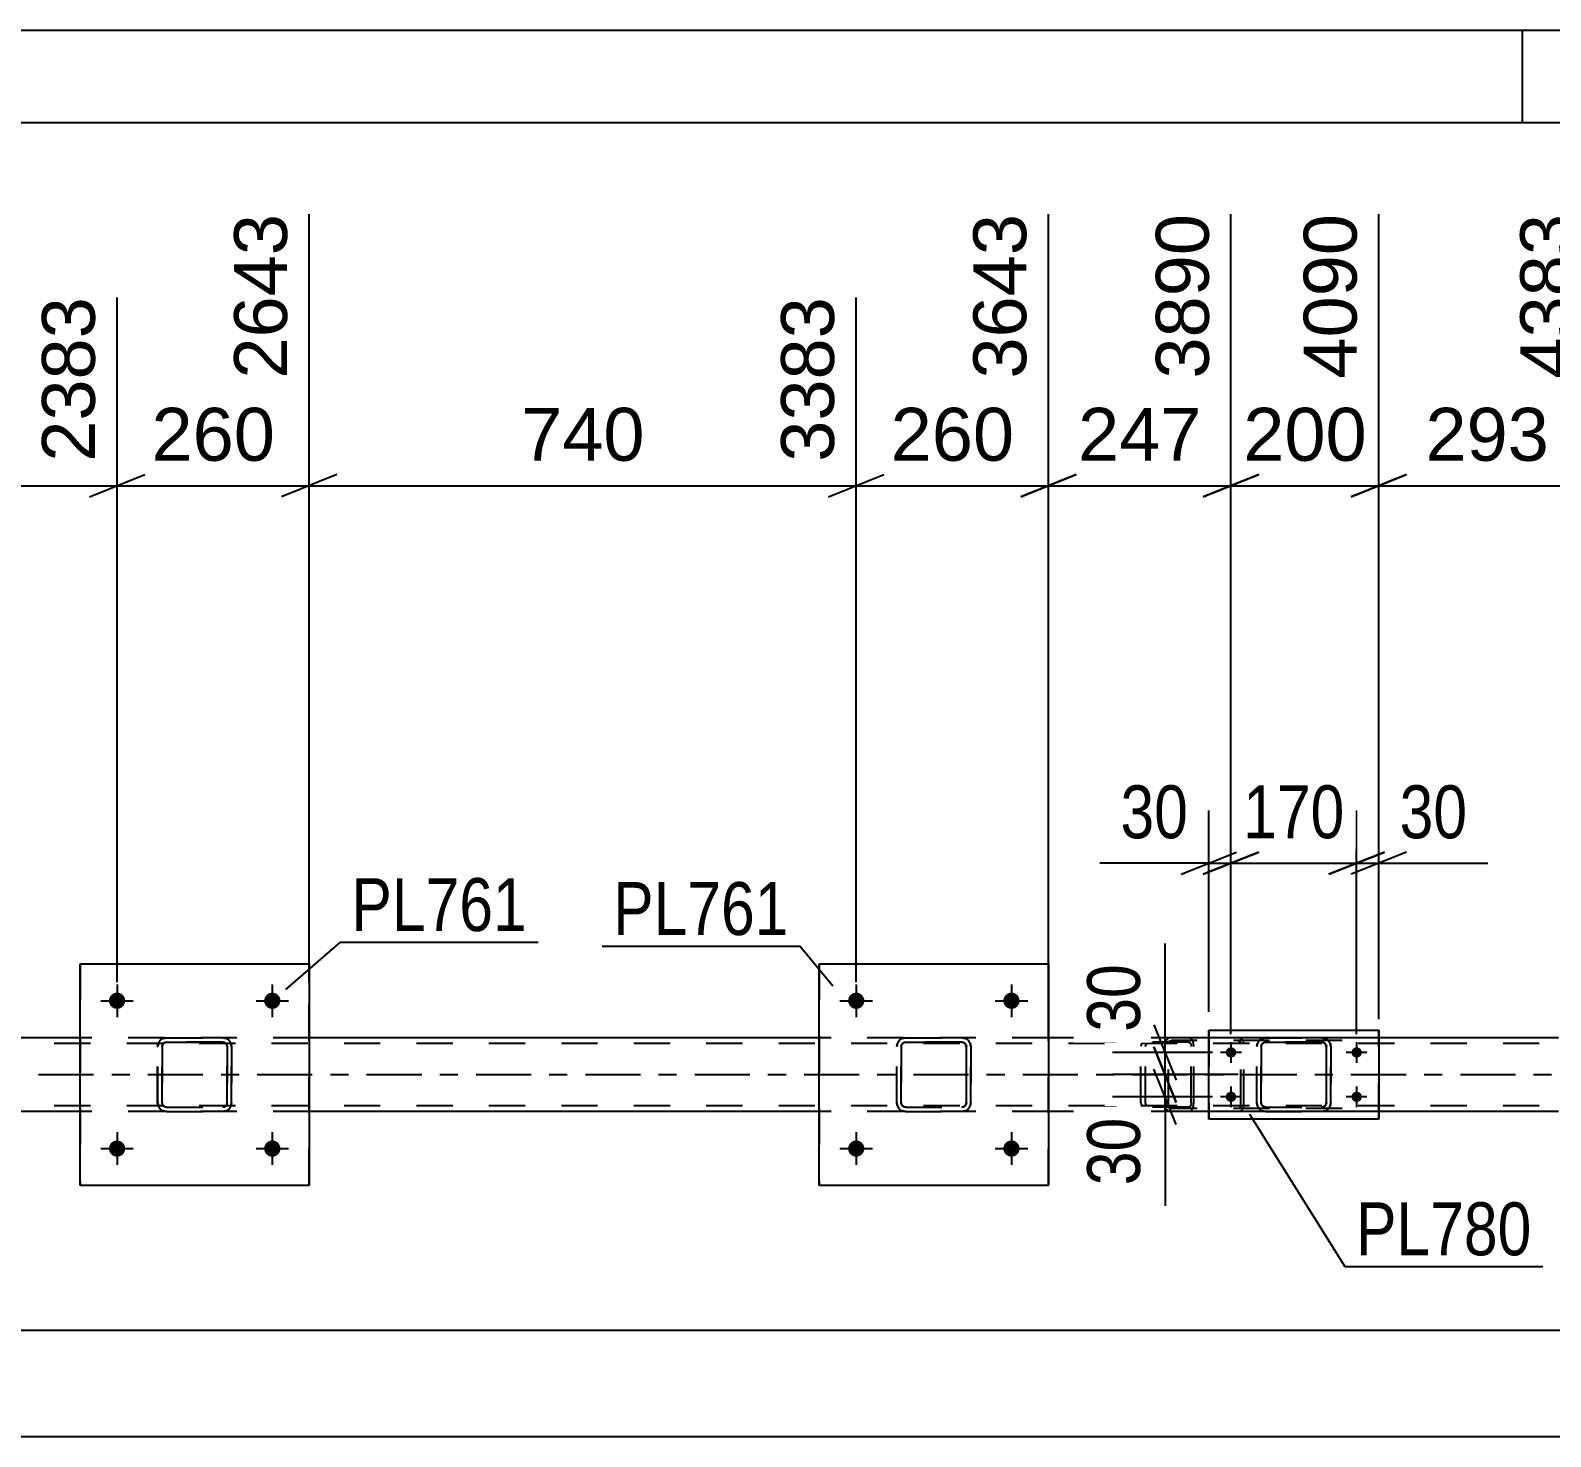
# Model space of a CAD drawing. Header units: millimetres. Extents: x 0 to 841, y 0 to 594.
# Drawn here: x 130.3 to 212.5, y 517.9 to 594 of the extents above; entities that cross this region are included whole.
import ezdxf

# ---------------------------------------------------------------- set-up
doc = ezdxf.new("R2010")
doc.units = ezdxf.units.MM
doc.linetypes.add('DXK_LINE_DOT2', pattern=[3.9198, 1.9599, -1.9599])
doc.linetypes.add('DXK_LINE_DOT3', pattern=[5.9187, 2.979, -0.9799, 0.9799, -0.9799])
doc.styles.add('Arial', font='ARIAL.TTF', dxfattribs={"height": 0.2})
doc.styles.add('Arial Narrow', font='ARIALN.TTF', dxfattribs={"height": 0.2})

# ---------------------------------------------------------------- blocks, each defined once
blk = doc.blocks.new('Unknown-814761036-1137')
at = {"color": 5, "linetype": 'Continuous'}
for p, q in [((841, 594), (0, 594)), ((211, 589), (211, 594)), ((836, 589), (5, 589))]:
    blk.add_line(p, q, dxfattribs=at)
blk = doc.blocks.new('Part-814761036-1430 - 1274')
at = {"color": 7, "linetype": 'DXK_LINE_DOT2'}
for p, q in [((137.144, 539.009), (137.18, 539.192)), ((137.144, 539.009), (137.148, 539.008)), ((137.144, 535.969), (137.144, 539.009)), ((137.185, 539.191), (137.148, 539.008)), ((137.148, 535.968), (137.148, 539.008)), ((137.402, 539.1), (137.384, 539.009)), ((137.388, 539.008), (137.384, 539.009)), ((137.384, 539.009), (137.384, 535.969)), ((137.388, 539.008), (137.406, 539.099)), ((137.388, 535.968), (137.388, 539.008)), ((137.454, 539.178), (137.402, 539.1)), ((137.406, 539.099), (137.458, 539.177)), ((137.44, 539.452), (137.624, 539.489)), ((137.628, 539.488), (137.445, 539.451)), ((137.532, 539.23), (137.454, 539.178)), ((137.458, 539.177), (137.536, 539.229)), ((137.624, 539.249), (137.532, 539.23)), ((137.536, 539.229), (137.628, 539.248)), ((137.628, 539.488), (137.624, 539.489)), ((137.624, 539.489), (140.664, 539.489)), ((137.624, 539.249), (137.628, 539.248)), ((140.664, 539.249), (137.624, 539.249)), ((137.628, 539.488), (140.668, 539.488)), ((137.628, 539.248), (140.668, 539.248)), ((140.664, 539.489), (140.668, 539.488)), ((140.664, 539.489), (140.847, 539.452)), ((140.668, 539.248), (140.664, 539.249)), ((140.755, 539.23), (140.664, 539.249)), ((140.852, 539.451), (140.668, 539.488)), ((140.668, 539.248), (140.76, 539.229)), ((140.755, 539.23), (140.76, 539.229)), ((140.833, 539.178), (140.755, 539.23)), ((140.76, 539.229), (140.838, 539.177)), ((140.885, 539.1), (140.833, 539.178)), ((140.838, 539.177), (140.89, 539.099)), ((140.904, 539.009), (140.885, 539.1)), ((140.89, 539.099), (140.908, 539.008)), ((140.908, 539.008), (140.904, 539.009)), ((140.904, 539.009), (140.904, 535.969)), ((140.908, 535.968), (140.908, 539.008)), ((141.107, 539.192), (141.144, 539.009)), ((141.148, 539.008), (141.112, 539.191)), ((141.148, 539.008), (141.144, 539.009)), ((141.144, 539.009), (141.144, 535.969)), ((141.148, 535.968), (141.148, 539.008)), ((137.148, 535.968), (137.144, 535.969)), ((137.18, 535.785), (137.144, 535.969)), ((137.148, 535.968), (137.185, 535.784)), ((137.384, 535.969), (137.388, 535.968)), ((137.384, 535.969), (137.402, 535.877)), ((137.406, 535.876), (137.388, 535.968)), ((137.402, 535.877), (137.454, 535.799)), ((137.458, 535.798), (137.406, 535.876)), ((137.454, 535.799), (137.532, 535.747)), ((137.536, 535.746), (137.458, 535.798)), ((137.532, 535.747), (137.624, 535.729)), ((137.628, 535.728), (137.536, 535.746)), ((137.628, 535.728), (137.624, 535.729)), ((137.624, 535.729), (140.664, 535.729)), ((137.628, 535.728), (140.668, 535.728)), ((140.664, 535.729), (140.755, 535.747)), ((140.664, 535.729), (140.668, 535.728)), ((140.76, 535.746), (140.668, 535.728)), ((140.755, 535.747), (140.833, 535.799)), ((140.838, 535.798), (140.76, 535.746)), ((140.833, 535.799), (140.885, 535.877)), ((140.89, 535.876), (140.838, 535.798)), ((140.885, 535.877), (140.904, 535.969)), ((140.908, 535.968), (140.89, 535.876)), ((140.904, 535.969), (140.908, 535.968)), ((141.144, 535.969), (141.107, 535.785)), ((141.112, 535.784), (141.148, 535.968)), ((141.144, 535.969), (141.148, 535.968)), ((137.44, 535.525), (137.445, 535.524)), ((137.624, 535.489), (137.44, 535.525)), ((137.445, 535.524), (137.628, 535.488)), ((137.628, 535.488), (137.624, 535.489)), ((137.624, 535.489), (140.664, 535.489)), ((137.628, 535.488), (140.668, 535.488)), ((140.847, 535.525), (140.664, 535.489)), ((140.664, 535.489), (140.668, 535.488)), ((140.668, 535.488), (140.852, 535.524))]:
    blk.add_line(p, q, dxfattribs=at)
at = {"color": 7, "linetype": 'DXK_LINE_DOT3'}
blk.add_line((139.151, 537.487), (139.14, 537.489), dxfattribs=at)
at = {"color": 7, "linetype": 'DXK_LINE_DOT2'}
for centre, start, end in [((137.624, 539.009), 112.5, 157.5), ((137.628, 539.008), 112.5, 157.5), ((140.664, 539.009), 22.5, 67.49999), ((140.668, 539.008), 22.5, 67.49999), ((137.624, 535.969), 202.5, 247.49999), ((137.628, 535.968), 202.5, 247.49999), ((140.664, 535.969), 292.5, 337.5), ((140.668, 535.968), 292.5, 337.5)]:
    blk.add_arc(centre, 0.48, start, end, dxfattribs=at)
blk = doc.blocks.new('Part-814761036-1435 - 1274')
at = {"color": 2, "linetype": 'Continuous'}
for p, q in [((132.948, 531.488), (132.948, 543.488)), ((132.948, 543.488), (132.948, 543.488)), ((132.948, 543.488), (145.348, 543.488)), ((145.348, 543.488), (145.348, 531.488)), ((132.948, 531.488), (132.948, 531.488)), ((145.348, 531.488), (132.948, 531.488))]:
    blk.add_line(p, q, dxfattribs=at)
at = {"color": 7, "linetype": 'DXK_LINE_DOT2'}
for p, q in [((132.948, 543.488), (132.948, 531.488)), ((132.948, 543.488), (132.948, 543.488)), ((145.348, 531.488), (145.348, 543.488)), ((132.948, 531.488), (132.948, 531.488))]:
    blk.add_line(p, q, dxfattribs=at)
blk = doc.blocks.new('Part-814761036-1306 - 1274')
at = {"color": 7, "linetype": 'DXK_LINE_DOT2'}
for p, q in [((760.681, 539.169), (83.349, 539.169)), ((145.348, 539.489), (132.948, 539.489)), ((185.348, 539.489), (172.948, 539.489)), ((203.229, 539.489), (194.029, 539.489)), ((760.681, 535.809), (83.349, 535.809)), ((145.348, 535.489), (132.948, 535.489)), ((185.348, 535.489), (172.948, 535.489)), ((203.229, 535.489), (194.029, 535.489))]:
    blk.add_line(p, q, dxfattribs=at)
at = {"color": 2, "linetype": 'Continuous'}
for p, q in [((132.948, 539.489), (105.349, 539.489)), ((172.948, 539.489), (145.348, 539.489)), ((194.029, 539.489), (185.348, 539.489)), ((212.948, 539.489), (203.229, 539.489)), ((132.948, 535.489), (105.349, 535.489)), ((172.948, 535.489), (145.348, 535.489)), ((194.029, 535.489), (185.348, 535.489)), ((212.948, 535.489), (203.229, 535.489))]:
    blk.add_line(p, q, dxfattribs=at)
at = {"color": 7, "linetype": 'DXK_LINE_DOT3'}
blk.add_line((83.349, 537.489), (760.681, 537.489), dxfattribs=at)
blk = doc.blocks.new('Bolt-814761036-1436 - 1274')
at = {"linetype": 'Continuous'}
for points in [[(134.508, 533.488), (134.518, 533.58), (134.546, 533.667), (134.592, 533.747), (134.654, 533.815), (134.728, 533.869), (134.812, 533.907), (134.902, 533.926), (134.994, 533.926), (135.084, 533.907), (135.168, 533.869), (135.243, 533.815), (135.304, 533.747), (135.35, 533.667), (135.379, 533.58), (135.388, 533.488), (135.379, 533.397), (135.35, 533.309), (135.304, 533.23), (135.243, 533.161), (135.168, 533.107), (135.084, 533.07), (134.994, 533.051), (134.902, 533.051), (134.812, 533.07), (134.728, 533.107), (134.654, 533.161), (134.592, 533.23), (134.546, 533.309), (134.518, 533.397)], [(142.908, 533.488), (142.918, 533.58), (142.946, 533.667), (142.992, 533.747), (143.054, 533.815), (143.128, 533.869), (143.212, 533.907), (143.302, 533.926), (143.394, 533.926), (143.484, 533.907), (143.568, 533.869), (143.643, 533.815), (143.704, 533.747), (143.75, 533.667), (143.779, 533.58), (143.788, 533.488), (143.779, 533.397), (143.75, 533.309), (143.704, 533.23), (143.643, 533.161), (143.568, 533.107), (143.484, 533.07), (143.394, 533.051), (143.302, 533.051), (143.212, 533.07), (143.128, 533.107), (143.054, 533.161), (142.992, 533.23), (142.946, 533.309), (142.918, 533.397)]]:
    blk.add_hatch(color=1, dxfattribs=at).paths.add_polyline_path(points)
at = {"color": 1, "linetype": 'Continuous'}
for p, q in [((134.948, 534.368), (134.948, 532.608)), ((143.348, 534.368), (143.348, 532.608)), ((134.068, 533.488), (135.828, 533.488)), ((142.468, 533.488), (144.228, 533.488))]:
    blk.add_line(p, q, dxfattribs=at)
blk = doc.blocks.new('Part-814761036-1308 - 1274')
at = {"color": 7, "linetype": 'DXK_LINE_DOT2'}
for p, q in [((191.697, 539.291), (191.671, 539.169)), ((191.671, 535.809), (191.671, 539.169)), ((191.841, 539.169), (191.854, 539.23)), ((191.841, 535.809), (191.841, 539.169)), ((191.854, 539.23), (191.891, 539.282)), ((192.011, 539.489), (191.881, 539.464)), ((191.891, 539.282), (191.946, 539.316)), ((191.946, 539.316), (192.011, 539.329)), ((201.241, 539.489), (192.011, 539.489)), ((201.241, 539.329), (192.011, 539.329)), ((195.717, 539.464), (195.587, 539.489)), ((195.587, 539.329), (195.652, 539.316)), ((195.652, 539.316), (195.707, 539.282)), ((195.707, 539.282), (195.744, 539.23)), ((195.744, 539.23), (195.757, 539.169)), ((195.757, 535.809), (195.757, 539.169)), ((195.928, 539.169), (195.902, 539.291)), ((195.928, 535.809), (195.928, 539.169)), ((191.671, 535.809), (191.697, 535.686)), ((191.854, 535.747), (191.841, 535.809)), ((191.891, 535.695), (191.854, 535.747)), ((191.891, 535.695), (191.922, 535.676)), ((191.922, 535.676), (191.946, 535.661)), ((191.946, 535.661), (192.011, 535.649)), ((201.241, 535.649), (192.011, 535.649)), ((195.652, 535.661), (195.587, 535.649)), ((195.707, 535.695), (195.652, 535.661)), ((195.744, 535.747), (195.707, 535.695)), ((195.757, 535.809), (195.744, 535.747)), ((195.902, 535.686), (195.928, 535.809)), ((191.881, 535.513), (192.011, 535.489)), ((201.241, 535.489), (192.011, 535.489)), ((195.587, 535.489), (195.717, 535.513))]:
    blk.add_line(p, q, dxfattribs=at)
for centre, start, end in [((191.998, 539.155), 110.75832, 155.68004), ((195.6, 539.155), 24.31996, 69.24168), ((191.998, 535.822), 204.31996, 249.24168), ((195.6, 535.822), 290.75832, 335.68004)]:
    blk.add_arc(centre, 0.331, start, end, dxfattribs=at)
blk = doc.blocks.new('Bolt-814761036-1437 - 1274')
at = {"linetype": 'Continuous'}
for points in [[(134.508, 541.488), (134.518, 541.58), (134.546, 541.667), (134.592, 541.747), (134.654, 541.815), (134.728, 541.869), (134.812, 541.907), (134.902, 541.926), (134.994, 541.926), (135.084, 541.907), (135.168, 541.869), (135.243, 541.815), (135.304, 541.747), (135.35, 541.667), (135.379, 541.58), (135.388, 541.488), (135.379, 541.397), (135.35, 541.309), (135.304, 541.23), (135.243, 541.161), (135.168, 541.107), (135.084, 541.07), (134.994, 541.051), (134.902, 541.051), (134.812, 541.07), (134.728, 541.107), (134.654, 541.161), (134.592, 541.23), (134.546, 541.309), (134.518, 541.397)], [(142.908, 541.488), (142.918, 541.58), (142.946, 541.667), (142.992, 541.747), (143.054, 541.815), (143.128, 541.869), (143.212, 541.907), (143.302, 541.926), (143.394, 541.926), (143.484, 541.907), (143.568, 541.869), (143.643, 541.815), (143.704, 541.747), (143.75, 541.667), (143.779, 541.58), (143.788, 541.488), (143.779, 541.397), (143.75, 541.309), (143.704, 541.23), (143.643, 541.161), (143.568, 541.107), (143.484, 541.07), (143.394, 541.051), (143.302, 541.051), (143.212, 541.07), (143.128, 541.107), (143.054, 541.161), (142.992, 541.23), (142.946, 541.309), (142.918, 541.397)]]:
    blk.add_hatch(color=1, dxfattribs=at).paths.add_polyline_path(points)
at = {"color": 1, "linetype": 'Continuous'}
for p, q in [((134.948, 542.368), (134.948, 540.608)), ((143.348, 542.368), (143.348, 540.608)), ((134.068, 541.488), (135.828, 541.488)), ((142.468, 541.488), (144.228, 541.488))]:
    blk.add_line(p, q, dxfattribs=at)
blk = doc.blocks.new('Bolt-814761036-1575 - 1274')
at = {"linetype": 'Continuous'}
for points in [[(194.949, 538.689), (194.955, 538.747), (194.973, 538.803), (195.003, 538.854), (195.042, 538.897), (195.089, 538.931), (195.142, 538.955), (195.2, 538.967), (195.258, 538.968), (195.316, 538.955), (195.369, 538.932), (195.416, 538.897), (195.456, 538.854), (195.485, 538.803), (195.503, 538.747), (195.509, 538.689), (195.503, 538.631), (195.485, 538.575), (195.456, 538.525), (195.416, 538.481), (195.369, 538.447), (195.316, 538.423), (195.258, 538.411), (195.2, 538.411), (195.143, 538.423), (195.089, 538.447), (195.042, 538.481), (195.003, 538.524), (194.973, 538.575), (194.955, 538.631)], [(201.749, 538.689), (201.755, 538.747), (201.773, 538.803), (201.803, 538.854), (201.842, 538.897), (201.889, 538.931), (201.942, 538.955), (202, 538.967), (202.058, 538.968), (202.116, 538.955), (202.169, 538.932), (202.216, 538.897), (202.256, 538.854), (202.285, 538.803), (202.303, 538.747), (202.309, 538.689), (202.303, 538.631), (202.285, 538.575), (202.256, 538.525), (202.216, 538.481), (202.169, 538.447), (202.116, 538.423), (202.058, 538.411), (202, 538.411), (201.943, 538.423), (201.889, 538.447), (201.842, 538.481), (201.803, 538.524), (201.773, 538.575), (201.755, 538.631)], [(194.949, 536.289), (194.955, 536.347), (194.973, 536.403), (195.003, 536.454), (195.042, 536.497), (195.089, 536.531), (195.142, 536.555), (195.2, 536.567), (195.258, 536.568), (195.316, 536.555), (195.369, 536.532), (195.416, 536.497), (195.456, 536.454), (195.485, 536.403), (195.503, 536.347), (195.509, 536.289), (195.503, 536.231), (195.485, 536.175), (195.456, 536.125), (195.416, 536.081), (195.369, 536.047), (195.316, 536.023), (195.258, 536.011), (195.2, 536.011), (195.143, 536.023), (195.089, 536.047), (195.042, 536.081), (195.003, 536.124), (194.973, 536.175), (194.955, 536.231)], [(201.749, 536.289), (201.755, 536.347), (201.773, 536.403), (201.803, 536.454), (201.842, 536.497), (201.889, 536.531), (201.942, 536.555), (202, 536.567), (202.058, 536.568), (202.116, 536.555), (202.169, 536.532), (202.216, 536.497), (202.256, 536.454), (202.285, 536.403), (202.303, 536.347), (202.309, 536.289), (202.303, 536.231), (202.285, 536.175), (202.256, 536.125), (202.216, 536.081), (202.169, 536.047), (202.116, 536.023), (202.058, 536.011), (202, 536.011), (201.943, 536.023), (201.889, 536.047), (201.842, 536.081), (201.803, 536.124), (201.773, 536.175), (201.755, 536.231)]]:
    blk.add_hatch(color=1, dxfattribs=at).paths.add_polyline_path(points)
at = {"color": 1, "linetype": 'Continuous'}
for p, q in [((195.229, 539.249), (195.229, 538.129)), ((202.029, 539.249), (202.029, 538.129)), ((195.789, 538.689), (194.669, 538.689)), ((202.589, 538.689), (201.469, 538.689)), ((195.229, 536.849), (195.229, 535.729)), ((202.029, 536.849), (202.029, 535.729)), ((195.789, 536.289), (194.669, 536.289)), ((202.589, 536.289), (201.469, 536.289))]:
    blk.add_line(p, q, dxfattribs=at)
blk = doc.blocks.new('Bolt-814761036-1467 - 1274')
at = {"linetype": 'Continuous'}
for points in [[(174.508, 533.488), (174.518, 533.58), (174.546, 533.667), (174.592, 533.747), (174.654, 533.815), (174.728, 533.869), (174.812, 533.907), (174.902, 533.926), (174.994, 533.926), (175.084, 533.907), (175.168, 533.869), (175.243, 533.815), (175.304, 533.747), (175.35, 533.667), (175.379, 533.58), (175.388, 533.488), (175.379, 533.397), (175.35, 533.309), (175.304, 533.23), (175.243, 533.161), (175.168, 533.107), (175.084, 533.07), (174.994, 533.051), (174.902, 533.051), (174.812, 533.07), (174.728, 533.107), (174.654, 533.161), (174.592, 533.23), (174.546, 533.309), (174.518, 533.397)], [(182.908, 533.488), (182.918, 533.58), (182.946, 533.667), (182.992, 533.747), (183.054, 533.815), (183.128, 533.869), (183.212, 533.907), (183.302, 533.926), (183.394, 533.926), (183.484, 533.907), (183.568, 533.869), (183.643, 533.815), (183.704, 533.747), (183.75, 533.667), (183.779, 533.58), (183.788, 533.488), (183.779, 533.397), (183.75, 533.309), (183.704, 533.23), (183.643, 533.161), (183.568, 533.107), (183.484, 533.07), (183.394, 533.051), (183.302, 533.051), (183.212, 533.07), (183.128, 533.107), (183.054, 533.161), (182.992, 533.23), (182.946, 533.309), (182.918, 533.397)]]:
    blk.add_hatch(color=1, dxfattribs=at).paths.add_polyline_path(points)
at = {"color": 1, "linetype": 'Continuous'}
for p, q in [((174.948, 534.368), (174.948, 532.608)), ((183.348, 534.368), (183.348, 532.608)), ((174.068, 533.488), (175.828, 533.488)), ((182.468, 533.488), (184.228, 533.488))]:
    blk.add_line(p, q, dxfattribs=at)
blk = doc.blocks.new('Bolt-814761036-1468 - 1274')
at = {"linetype": 'Continuous'}
for points in [[(174.508, 541.488), (174.518, 541.58), (174.546, 541.667), (174.592, 541.747), (174.654, 541.815), (174.728, 541.869), (174.812, 541.907), (174.902, 541.926), (174.994, 541.926), (175.084, 541.907), (175.168, 541.869), (175.243, 541.815), (175.304, 541.747), (175.35, 541.667), (175.379, 541.58), (175.388, 541.488), (175.379, 541.397), (175.35, 541.309), (175.304, 541.23), (175.243, 541.161), (175.168, 541.107), (175.084, 541.07), (174.994, 541.051), (174.902, 541.051), (174.812, 541.07), (174.728, 541.107), (174.654, 541.161), (174.592, 541.23), (174.546, 541.309), (174.518, 541.397)], [(182.908, 541.488), (182.918, 541.58), (182.946, 541.667), (182.992, 541.747), (183.054, 541.815), (183.128, 541.869), (183.212, 541.907), (183.302, 541.926), (183.394, 541.926), (183.484, 541.907), (183.568, 541.869), (183.643, 541.815), (183.704, 541.747), (183.75, 541.667), (183.779, 541.58), (183.788, 541.488), (183.779, 541.397), (183.75, 541.309), (183.704, 541.23), (183.643, 541.161), (183.568, 541.107), (183.484, 541.07), (183.394, 541.051), (183.302, 541.051), (183.212, 541.07), (183.128, 541.107), (183.054, 541.161), (182.992, 541.23), (182.946, 541.309), (182.918, 541.397)]]:
    blk.add_hatch(color=1, dxfattribs=at).paths.add_polyline_path(points)
at = {"color": 1, "linetype": 'Continuous'}
for p, q in [((174.948, 542.368), (174.948, 540.608)), ((183.348, 542.368), (183.348, 540.608)), ((174.068, 541.488), (175.828, 541.488)), ((182.468, 541.488), (184.228, 541.488))]:
    blk.add_line(p, q, dxfattribs=at)
blk = doc.blocks.new('Part-814761036-1477 - 1274')
at = {"color": 7, "linetype": 'DXK_LINE_DOT2'}
for p, q in [((192.947, 539.489), (186.014, 539.489)), ((192.947, 539.249), (186.014, 539.249)), ((190.371, 539.094), (190.353, 539.009)), ((190.353, 535.969), (190.353, 539.009)), ((190.391, 539.192), (190.371, 539.094)), ((190.604, 539.009), (190.623, 539.1)), ((190.604, 535.969), (190.604, 539.009)), ((190.623, 539.1), (190.678, 539.178)), ((190.856, 539.489), (190.663, 539.452)), ((190.678, 539.178), (190.76, 539.23)), ((190.76, 539.23), (190.856, 539.249)), ((191.671, 539.249), (191.671, 539.489)), ((193.051, 539.452), (192.947, 539.489)), ((192.947, 539.249), (192.999, 539.23)), ((192.999, 539.23), (193.043, 539.178)), ((193.043, 539.178), (193.072, 539.1)), ((193.139, 539.348), (193.051, 539.452)), ((193.072, 539.1), (193.082, 539.009)), ((193.082, 535.969), (193.082, 539.009)), ((193.197, 539.192), (193.139, 539.348)), ((193.218, 539.009), (193.197, 539.192)), ((193.218, 535.969), (193.218, 539.009)), ((192.947, 535.729), (186.014, 535.729)), ((190.353, 535.969), (190.371, 535.884)), ((190.371, 535.884), (190.391, 535.785)), ((190.623, 535.877), (190.604, 535.969)), ((190.678, 535.799), (190.623, 535.877)), ((190.76, 535.747), (190.678, 535.799)), ((190.856, 535.729), (190.76, 535.747)), ((191.671, 535.489), (191.671, 535.729)), ((192.999, 535.747), (192.947, 535.729)), ((193.043, 535.799), (192.999, 535.747)), ((193.072, 535.877), (193.043, 535.799)), ((193.051, 535.525), (193.139, 535.629)), ((193.082, 535.969), (193.072, 535.877)), ((193.139, 535.629), (193.151, 535.661)), ((193.151, 535.661), (193.197, 535.785)), ((193.197, 535.785), (193.218, 535.969)), ((192.947, 535.489), (186.014, 535.489)), ((190.663, 535.525), (190.856, 535.489)), ((192.947, 535.489), (193.051, 535.525))]:
    blk.add_line(p, q, dxfattribs=at)
for centre, start, end in [((190.841, 538.993), 111.1941, 156.15059), ((190.841, 535.984), 203.84941, 248.8059)]:
    blk.add_arc(centre, 0.492, start, end, dxfattribs=at)
blk = doc.blocks.new('Part-814761036-1563 - 1274')
at = {"color": 7, "linetype": 'DXK_LINE_DOT2'}
for p, q in [((196.626, 539.009), (196.663, 539.193)), ((196.626, 539.009), (196.629, 539.009)), ((196.626, 535.969), (196.626, 539.009)), ((196.665, 539.193), (196.629, 539.009)), ((196.629, 535.969), (196.629, 539.009)), ((196.767, 539.348), (196.77, 539.348)), ((196.885, 539.101), (196.866, 539.009)), ((196.869, 539.009), (196.866, 539.009)), ((196.866, 539.009), (196.866, 535.969)), ((196.869, 539.009), (196.887, 539.101)), ((196.869, 535.969), (196.869, 539.009)), ((196.937, 539.179), (196.885, 539.101)), ((196.887, 539.101), (196.939, 539.179)), ((196.923, 539.452), (197.106, 539.489)), ((197.109, 539.489), (196.925, 539.452)), ((197.015, 539.231), (196.937, 539.179)), ((196.939, 539.179), (197.017, 539.231)), ((197.106, 539.249), (197.015, 539.231)), ((197.017, 539.231), (197.109, 539.249)), ((197.109, 539.489), (197.106, 539.489)), ((197.106, 539.489), (200.146, 539.489)), ((197.106, 539.249), (197.109, 539.249)), ((200.146, 539.249), (197.106, 539.249)), ((197.109, 539.489), (200.149, 539.489)), ((197.109, 539.249), (200.149, 539.249)), ((200.146, 539.489), (200.149, 539.489)), ((200.146, 539.489), (200.33, 539.452)), ((200.149, 539.249), (200.146, 539.249)), ((200.238, 539.231), (200.146, 539.249)), ((200.333, 539.452), (200.149, 539.489)), ((200.149, 539.249), (200.241, 539.231)), ((200.316, 539.179), (200.238, 539.231)), ((200.241, 539.231), (200.319, 539.179)), ((200.316, 539.179), (200.319, 539.179)), ((200.368, 539.101), (200.316, 539.179)), ((200.319, 539.179), (200.371, 539.101)), ((200.386, 539.009), (200.368, 539.101)), ((200.371, 539.101), (200.389, 539.009)), ((200.389, 539.009), (200.386, 539.009)), ((200.386, 539.009), (200.386, 535.969)), ((200.389, 535.969), (200.389, 539.009)), ((200.59, 539.193), (200.626, 539.009)), ((200.629, 539.009), (200.592, 539.193)), ((200.629, 539.009), (200.626, 539.009)), ((200.626, 539.009), (200.626, 535.969)), ((200.629, 535.969), (200.629, 539.009)), ((196.629, 535.969), (196.626, 535.969)), ((196.663, 535.785), (196.626, 535.969)), ((196.629, 535.969), (196.665, 535.785)), ((196.767, 535.63), (196.77, 535.63)), ((196.866, 535.969), (196.869, 535.969)), ((196.866, 535.969), (196.885, 535.877)), ((196.887, 535.877), (196.869, 535.969)), ((196.885, 535.877), (196.937, 535.799)), ((196.939, 535.799), (196.887, 535.877)), ((196.937, 535.799), (197.015, 535.747)), ((197.017, 535.747), (196.939, 535.799)), ((197.015, 535.747), (197.106, 535.729)), ((197.109, 535.729), (197.017, 535.747)), ((197.109, 535.729), (197.106, 535.729)), ((197.106, 535.729), (200.146, 535.729)), ((197.109, 535.729), (200.149, 535.729)), ((200.146, 535.729), (200.238, 535.747)), ((200.146, 535.729), (200.149, 535.729)), ((200.241, 535.747), (200.149, 535.729)), ((200.238, 535.747), (200.316, 535.799)), ((200.319, 535.799), (200.241, 535.747)), ((200.316, 535.799), (200.368, 535.877)), ((200.316, 535.799), (200.319, 535.799)), ((200.371, 535.877), (200.319, 535.799)), ((200.368, 535.877), (200.386, 535.969)), ((200.389, 535.969), (200.371, 535.877)), ((200.386, 535.969), (200.389, 535.969)), ((200.626, 535.969), (200.59, 535.785)), ((200.592, 535.785), (200.629, 535.969)), ((200.626, 535.969), (200.629, 535.969)), ((197.106, 535.489), (196.923, 535.526)), ((196.925, 535.526), (197.109, 535.489)), ((197.109, 535.489), (197.106, 535.489)), ((197.106, 535.489), (200.146, 535.489)), ((197.109, 535.489), (200.149, 535.489)), ((200.33, 535.526), (200.146, 535.489)), ((200.146, 535.489), (200.149, 535.489)), ((200.149, 535.489), (200.333, 535.526))]:
    blk.add_line(p, q, dxfattribs=at)
at = {"color": 7, "linetype": 'DXK_LINE_DOT3'}
blk.add_line((198.631, 537.489), (198.625, 537.489), dxfattribs=at)
at = {"color": 7, "linetype": 'DXK_LINE_DOT2'}
for centre, start, end in [((197.106, 539.009), 112.5, 157.5), ((197.109, 539.009), 112.5, 157.5), ((200.146, 539.009), 22.5, 67.5), ((200.149, 539.009), 22.5, 67.5), ((197.106, 535.969), 202.5, 247.5), ((197.109, 535.969), 202.5, 247.5), ((200.146, 535.969), 292.5, 337.5), ((200.149, 535.969), 292.5, 337.5)]:
    blk.add_arc(centre, 0.48, start, end, dxfattribs=at)
blk = doc.blocks.new('Part-814761036-1544 - 1274')
at = {"color": 2, "linetype": 'Continuous'}
for p, q in [((172.948, 531.488), (172.948, 543.488)), ((172.948, 543.488), (172.948, 543.488)), ((172.948, 543.488), (185.348, 543.488)), ((185.348, 543.488), (185.348, 531.488)), ((172.948, 531.488), (172.948, 531.488)), ((185.348, 531.488), (172.948, 531.488))]:
    blk.add_line(p, q, dxfattribs=at)
at = {"color": 7, "linetype": 'DXK_LINE_DOT2'}
for p, q in [((172.948, 543.488), (172.948, 531.488)), ((172.948, 543.488), (172.948, 543.488)), ((185.348, 531.488), (185.348, 543.488)), ((172.948, 531.488), (172.948, 531.488))]:
    blk.add_line(p, q, dxfattribs=at)
blk = doc.blocks.new('Part-814761036-1545 - 1274')
at = {"color": 7, "linetype": 'DXK_LINE_DOT2'}
for p, q in [((177.143, 539.009), (177.18, 539.192)), ((177.143, 539.009), (177.148, 539.008)), ((177.143, 535.969), (177.143, 539.009)), ((177.185, 539.191), (177.148, 539.008)), ((177.148, 535.968), (177.148, 539.008)), ((177.402, 539.1), (177.383, 539.009)), ((177.388, 539.008), (177.383, 539.009)), ((177.383, 539.009), (177.383, 535.969)), ((177.388, 539.008), (177.406, 539.099)), ((177.388, 535.968), (177.388, 539.008)), ((177.454, 539.178), (177.402, 539.1)), ((177.406, 539.099), (177.458, 539.177)), ((177.44, 539.452), (177.623, 539.489)), ((177.628, 539.488), (177.444, 539.451)), ((177.532, 539.23), (177.454, 539.178)), ((177.458, 539.177), (177.536, 539.229)), ((177.623, 539.249), (177.532, 539.23)), ((177.536, 539.229), (177.628, 539.248)), ((177.628, 539.488), (177.623, 539.489)), ((177.623, 539.489), (180.663, 539.489)), ((177.623, 539.249), (177.628, 539.248)), ((180.663, 539.249), (177.623, 539.249)), ((177.628, 539.488), (180.668, 539.488)), ((177.628, 539.248), (180.668, 539.248)), ((180.663, 539.489), (180.668, 539.488)), ((180.663, 539.489), (180.847, 539.452)), ((180.668, 539.248), (180.663, 539.249)), ((180.755, 539.23), (180.663, 539.249)), ((180.852, 539.451), (180.668, 539.488)), ((180.668, 539.248), (180.76, 539.229)), ((180.755, 539.23), (180.76, 539.229)), ((180.833, 539.178), (180.755, 539.23)), ((180.76, 539.229), (180.838, 539.177)), ((180.885, 539.1), (180.833, 539.178)), ((180.838, 539.177), (180.89, 539.099)), ((180.903, 539.009), (180.885, 539.1)), ((180.89, 539.099), (180.908, 539.008)), ((180.908, 539.008), (180.903, 539.009)), ((180.903, 539.009), (180.903, 535.969)), ((180.908, 535.968), (180.908, 539.008)), ((181.107, 539.192), (181.143, 539.009)), ((181.148, 539.008), (181.112, 539.191)), ((181.148, 539.008), (181.143, 539.009)), ((181.143, 539.009), (181.143, 535.969)), ((181.148, 535.968), (181.148, 539.008)), ((177.148, 535.968), (177.143, 535.969)), ((177.18, 535.785), (177.143, 535.969)), ((177.148, 535.968), (177.185, 535.784)), ((177.383, 535.969), (177.388, 535.968)), ((177.383, 535.969), (177.402, 535.877)), ((177.406, 535.876), (177.388, 535.968)), ((177.402, 535.877), (177.454, 535.799)), ((177.458, 535.798), (177.406, 535.876)), ((177.454, 535.799), (177.532, 535.747)), ((177.536, 535.746), (177.458, 535.798)), ((177.532, 535.747), (177.623, 535.729)), ((177.628, 535.728), (177.536, 535.746)), ((177.628, 535.728), (177.623, 535.729)), ((177.623, 535.729), (180.663, 535.729)), ((177.628, 535.728), (180.668, 535.728)), ((180.663, 535.729), (180.755, 535.747)), ((180.663, 535.729), (180.668, 535.728)), ((180.76, 535.746), (180.668, 535.728)), ((180.755, 535.747), (180.833, 535.799)), ((180.838, 535.798), (180.76, 535.746)), ((180.833, 535.799), (180.885, 535.877)), ((180.89, 535.876), (180.838, 535.798)), ((180.885, 535.877), (180.903, 535.969)), ((180.908, 535.968), (180.89, 535.876)), ((180.903, 535.969), (180.908, 535.968)), ((181.143, 535.969), (181.107, 535.785)), ((181.112, 535.784), (181.148, 535.968)), ((181.143, 535.969), (181.148, 535.968)), ((177.44, 535.525), (177.444, 535.524)), ((177.623, 535.489), (177.44, 535.525)), ((177.444, 535.524), (177.628, 535.488)), ((177.628, 535.488), (177.623, 535.489)), ((177.623, 535.489), (180.663, 535.489)), ((177.628, 535.488), (180.668, 535.488)), ((180.847, 535.525), (180.663, 535.489)), ((180.663, 535.489), (180.668, 535.488)), ((180.668, 535.488), (180.852, 535.524))]:
    blk.add_line(p, q, dxfattribs=at)
at = {"color": 7, "linetype": 'DXK_LINE_DOT3'}
blk.add_line((179.151, 537.487), (179.14, 537.489), dxfattribs=at)
at = {"color": 7, "linetype": 'DXK_LINE_DOT2'}
for centre, start, end in [((177.623, 539.009), 112.5, 157.5), ((177.628, 539.008), 112.5, 157.5), ((180.663, 539.009), 22.5, 67.49999), ((180.668, 539.008), 22.5, 67.49999), ((177.623, 535.969), 202.5, 247.49999), ((177.628, 535.968), 202.5, 247.49999), ((180.663, 535.969), 292.5, 337.5), ((180.668, 535.968), 292.5, 337.5)]:
    blk.add_arc(centre, 0.48, start, end, dxfattribs=at)
blk = doc.blocks.new('Part-814761036-1568 - 1274')
at = {"color": 2, "linetype": 'Continuous'}
for p, q in [((194.029, 535.089), (194.029, 539.889)), ((194.029, 539.889), (194.029, 539.889)), ((194.029, 539.889), (203.229, 539.889)), ((203.229, 539.889), (203.229, 535.089)), ((194.029, 535.089), (194.029, 535.089)), ((203.229, 535.089), (194.029, 535.089))]:
    blk.add_line(p, q, dxfattribs=at)
at = {"color": 7, "linetype": 'DXK_LINE_DOT2'}
for p, q in [((194.029, 539.889), (194.029, 535.089)), ((194.029, 539.889), (194.029, 539.889)), ((203.229, 535.089), (203.229, 539.889)), ((194.029, 535.089), (194.029, 535.089))]:
    blk.add_line(p, q, dxfattribs=at)
blk = doc.blocks.new('StraightDimension-814761036-12331 - 1274')
at = {"color": 7, "linetype": 'Continuous'}
for p, q in [((185.348, 540.489), (185.348, 584.054)), ((174.948, 542.488), (174.948, 579.554)), ((173.448, 568.759), (176.448, 569.959)), ((174.948, 569.359), (185.348, 569.359)), ((186.848, 569.959), (183.848, 568.759))]:
    blk.add_line(p, q, dxfattribs=at)
at = {"color": 0}
blk.add_wipeout([(184.083, 570.109), (184.083, 574.309), (176.213, 574.309), (176.213, 570.109)], dxfattribs=at)
at = {"color": 3, "style": 'Arial'}
blk.add_text('260', height=2.8652, dxfattribs=at).set_placement((176.813, 570.709))
at = {"color": 0, "linetype": 'Continuous'}
blk.add_wipeout([(184.748, 584.654), (180.548, 584.654), (180.548, 574.559), (184.748, 574.559)], dxfattribs=at)
at = {"color": 3, "linetype": 'Continuous', "style": 'Arial'}
blk.add_text('3643', height=2.8652, rotation=90.00021, dxfattribs=at).set_placement((184.148, 575.159))
blk = doc.blocks.new('StraightDimension-814761036-12328 - 1274')
at = {"color": 7, "linetype": 'Continuous'}
for p, q in [((203.229, 540.489), (203.229, 584.054)), ((214.948, 542.488), (214.948, 584.054)), ((201.729, 568.759), (204.729, 569.959)), ((203.229, 569.359), (214.948, 569.359)), ((216.448, 569.959), (213.448, 568.759))]:
    blk.add_line(p, q, dxfattribs=at)
at = {"color": 0}
blk.add_wipeout([(213.024, 570.109), (213.024, 574.309), (205.153, 574.309), (205.153, 570.109)], dxfattribs=at)
at = {"color": 3, "style": 'Arial'}
blk.add_text('293', height=2.8652, dxfattribs=at).set_placement((205.753, 570.709))
at = {"color": 0, "linetype": 'Continuous'}
blk.add_wipeout([(214.347, 584.654), (210.147, 584.654), (210.148, 574.559), (214.348, 574.559)], dxfattribs=at)
at = {"color": 3, "linetype": 'Continuous', "style": 'Arial'}
blk.add_text('4383', height=2.8652, rotation=90.00021, dxfattribs=at).set_placement((213.748, 575.159))
blk = doc.blocks.new('StraightDimension-814761036-8489 - 1274')
at = {"color": 7, "linetype": 'Continuous'}
for p, q in [((191.658, 538.689), (191.658, 544.595)), ((191.658, 538.689), (191.658, 544.595)), ((191.058, 540.189), (192.258, 537.189)), ((192.258, 535.989), (191.058, 538.989)), ((194.229, 538.689), (188.808, 538.689)), ((191.658, 537.489), (191.658, 538.689)), ((195.626, 537.489), (188.808, 537.489))]:
    blk.add_line(p, q, dxfattribs=at)
at = {"color": 0}
blk.add_wipeout([(190.908, 544.07), (186.708, 544.07), (186.708, 539.214), (190.908, 539.214)], dxfattribs=at)
at = {"color": 3, "style": 'Arial Narrow'}
blk.add_text('30', height=2.8633, rotation=90.00021, dxfattribs=at).set_placement((190.308, 539.814))
blk = doc.blocks.new('StraightDimension-814761036-8490 - 1274')
at = {"color": 7, "linetype": 'Continuous'}
for p, q in [((191.058, 538.989), (192.258, 535.989)), ((195.626, 537.489), (188.808, 537.489)), ((192.258, 534.789), (191.058, 537.789)), ((191.658, 536.289), (191.658, 537.489)), ((194.229, 536.289), (188.808, 536.289)), ((191.658, 536.289), (191.658, 530.383)), ((191.658, 536.289), (191.658, 530.383))]:
    blk.add_line(p, q, dxfattribs=at)
at = {"color": 0}
blk.add_wipeout([(190.908, 535.764), (186.708, 535.764), (186.708, 530.908), (190.908, 530.908)], dxfattribs=at)
at = {"color": 3, "style": 'Arial Narrow'}
blk.add_text('30', height=2.8633, rotation=90.00021, dxfattribs=at).set_placement((190.308, 531.508))
blk = doc.blocks.new('StraightDimension-814761036-1676 - 1274')
at = {"color": 7, "linetype": 'Continuous'}
blk.add_line((47.913, 523.666), (760.681, 523.666), dxfattribs=at)
blk = doc.blocks.new('StraightDimension-814761036-1697 - 1274')
at = {"color": 7, "linetype": 'Continuous'}
blk.add_line((47.273, 517.902), (761.321, 517.902), dxfattribs=at)
blk = doc.blocks.new('StraightDimension-814761036-10986 - 1274')
at = {"color": 7, "linetype": 'Continuous'}
for p, q in [((202.029, 539.689), (202.029, 551.782)), ((203.229, 540.889), (203.229, 551.782)), ((200.529, 548.332), (203.529, 549.532)), ((204.729, 549.532), (201.729, 548.332)), ((202.029, 548.932), (203.229, 548.932)), ((203.229, 548.932), (209.135, 548.932)), ((203.229, 548.932), (209.135, 548.932))]:
    blk.add_line(p, q, dxfattribs=at)
at = {"color": 0}
blk.add_wipeout([(208.61, 549.682), (208.61, 553.882), (203.754, 553.882), (203.754, 549.682)], dxfattribs=at)
at = {"color": 3, "style": 'Arial Narrow'}
blk.add_text('30', height=2.8633, dxfattribs=at).set_placement((204.354, 550.282))
blk = doc.blocks.new('StraightDimension-814761036-10987 - 1274')
at = {"color": 7, "linetype": 'Continuous'}
for p, q in [((195.229, 539.689), (195.229, 551.782)), ((202.029, 539.689), (202.029, 551.782)), ((193.729, 548.332), (196.729, 549.532)), ((195.229, 548.932), (202.029, 548.932)), ((203.529, 549.532), (200.529, 548.332))]:
    blk.add_line(p, q, dxfattribs=at)
at = {"color": 0}
blk.add_wipeout([(201.972, 549.682), (201.972, 553.882), (195.287, 553.882), (195.287, 549.682)], dxfattribs=at)
at = {"color": 3, "style": 'Arial Narrow'}
blk.add_text('170', height=2.8633, dxfattribs=at).set_placement((195.887, 550.282))
blk = doc.blocks.new('StraightDimension-814761036-10988 - 1274')
at = {"color": 7, "linetype": 'Continuous'}
for p, q in [((194.029, 540.889), (194.029, 551.782)), ((195.229, 539.689), (195.229, 551.782)), ((194.029, 548.932), (188.123, 548.932)), ((194.029, 548.932), (188.123, 548.932)), ((192.529, 548.332), (195.529, 549.532)), ((196.729, 549.532), (193.729, 548.332)), ((194.029, 548.932), (195.229, 548.932))]:
    blk.add_line(p, q, dxfattribs=at)
at = {"color": 0}
blk.add_wipeout([(193.504, 549.682), (193.504, 553.882), (188.648, 553.882), (188.648, 549.682)], dxfattribs=at)
at = {"color": 3, "style": 'Arial Narrow'}
blk.add_text('30', height=2.8633, dxfattribs=at).set_placement((189.248, 550.282))
blk = doc.blocks.new('StraightDimension-814761036-12329 - 1274')
at = {"color": 7, "linetype": 'Continuous'}
for p, q in [((195.229, 539.689), (195.229, 584.054)), ((203.229, 540.489), (203.229, 584.054)), ((193.729, 568.759), (196.729, 569.959)), ((195.229, 569.359), (203.229, 569.359)), ((204.729, 569.959), (201.729, 568.759))]:
    blk.add_line(p, q, dxfattribs=at)
at = {"color": 0}
blk.add_wipeout([(203.165, 570.109), (203.165, 574.309), (195.294, 574.309), (195.294, 570.109)], dxfattribs=at)
at = {"color": 3, "style": 'Arial'}
blk.add_text('200', height=2.8652, dxfattribs=at).set_placement((195.894, 570.709))
at = {"color": 0, "linetype": 'Continuous'}
blk.add_wipeout([(202.629, 584.654), (198.429, 584.654), (198.429, 574.559), (202.629, 574.559)], dxfattribs=at)
at = {"color": 3, "linetype": 'Continuous', "style": 'Arial'}
blk.add_text('4090', height=2.8652, rotation=90.00021, dxfattribs=at).set_placement((202.029, 575.159))
blk = doc.blocks.new('StraightDimension-814761036-12330 - 1274')
at = {"color": 7, "linetype": 'Continuous'}
for p, q in [((185.348, 540.489), (185.348, 584.054)), ((195.229, 539.689), (195.229, 584.054)), ((183.848, 568.759), (186.848, 569.959)), ((185.348, 569.359), (195.229, 569.359)), ((196.729, 569.959), (193.729, 568.759))]:
    blk.add_line(p, q, dxfattribs=at)
at = {"color": 0}
blk.add_wipeout([(194.224, 570.109), (194.224, 574.309), (186.353, 574.309), (186.353, 570.109)], dxfattribs=at)
at = {"color": 3, "style": 'Arial'}
blk.add_text('247', height=2.8652, dxfattribs=at).set_placement((186.953, 570.709))
at = {"color": 0, "linetype": 'Continuous'}
blk.add_wipeout([(194.629, 584.654), (190.429, 584.654), (190.429, 574.559), (194.629, 574.559)], dxfattribs=at)
at = {"color": 3, "linetype": 'Continuous', "style": 'Arial'}
blk.add_text('3890', height=2.8652, rotation=90.00021, dxfattribs=at).set_placement((194.029, 575.159))
blk = doc.blocks.new('StraightDimension-814761036-12332 - 1274')
at = {"color": 7, "linetype": 'Continuous'}
for p, q in [((145.348, 542.488), (145.348, 584.054)), ((174.948, 542.488), (174.948, 579.554)), ((146.848, 569.959), (143.848, 568.759)), ((145.348, 569.359), (174.948, 569.359)), ((173.448, 568.759), (176.448, 569.959))]:
    blk.add_line(p, q, dxfattribs=at)
at = {"color": 0}
blk.add_wipeout([(164.084, 570.109), (164.084, 574.309), (156.213, 574.309), (156.213, 570.109)], dxfattribs=at)
at = {"color": 3, "style": 'Arial'}
blk.add_text('740', height=2.8652, dxfattribs=at).set_placement((156.813, 570.709))
at = {"color": 0, "linetype": 'Continuous'}
blk.add_wipeout([(174.348, 580.154), (170.148, 580.154), (170.148, 570.059), (174.348, 570.059)], dxfattribs=at)
at = {"color": 3, "linetype": 'Continuous', "style": 'Arial'}
blk.add_text('3383', height=2.8652, rotation=90.00021, dxfattribs=at).set_placement((173.748, 570.659))
blk = doc.blocks.new('StraightDimension-814761036-12333 - 1274')
at = {"color": 7, "linetype": 'Continuous'}
for p, q in [((145.348, 542.488), (145.348, 584.054)), ((134.948, 542.488), (134.948, 579.554)), ((133.448, 568.759), (136.448, 569.959)), ((134.948, 569.359), (145.348, 569.359)), ((146.848, 569.959), (143.848, 568.759))]:
    blk.add_line(p, q, dxfattribs=at)
at = {"color": 0}
blk.add_wipeout([(144.084, 570.109), (144.084, 574.309), (136.213, 574.309), (136.213, 570.109)], dxfattribs=at)
at = {"color": 3, "style": 'Arial'}
blk.add_text('260', height=2.8652, dxfattribs=at).set_placement((136.813, 570.709))
at = {"color": 0, "linetype": 'Continuous'}
blk.add_wipeout([(144.748, 584.654), (140.548, 584.654), (140.548, 574.559), (144.748, 574.559)], dxfattribs=at)
at = {"color": 3, "linetype": 'Continuous', "style": 'Arial'}
blk.add_text('2643', height=2.8652, rotation=90.00021, dxfattribs=at).set_placement((144.148, 575.159))
blk = doc.blocks.new('StraightDimension-814761036-12334 - 1274')
at = {"color": 7, "linetype": 'Continuous'}
for p, q in [((105.349, 540.489), (105.349, 584.054)), ((134.948, 542.488), (134.948, 579.554)), ((106.849, 569.959), (103.849, 568.759)), ((105.349, 569.359), (134.948, 569.359)), ((133.448, 568.759), (136.448, 569.959))]:
    blk.add_line(p, q, dxfattribs=at)
at = {"color": 0}
blk.add_wipeout([(124.084, 570.109), (124.084, 574.309), (116.213, 574.309), (116.213, 570.109)], dxfattribs=at)
at = {"color": 3, "style": 'Arial'}
blk.add_text('740', height=2.8652, dxfattribs=at).set_placement((116.813, 570.709))
at = {"color": 0, "linetype": 'Continuous'}
blk.add_wipeout([(134.348, 580.154), (130.148, 580.154), (130.149, 570.059), (134.349, 570.059)], dxfattribs=at)
at = {"color": 3, "linetype": 'Continuous', "style": 'Arial'}
blk.add_text('2383', height=2.8652, rotation=90.00021, dxfattribs=at).set_placement((133.748, 570.659))
blk = doc.blocks.new('Mark-814761036-1431 - 1274')
at = {"color": 30, "linetype": 'Continuous'}
for p, q in [((144.072, 542.093), (147.032, 544.659)), ((147.032, 544.659), (157.736, 544.659))]:
    blk.add_line(p, q, dxfattribs=at)
at = {"color": 0}
blk.add_wipeout([(157.136, 545.259), (157.136, 548.259), (147.632, 548.259), (147.632, 545.259)], dxfattribs=at)
blk.add_wipeout([(157.136, 545.259), (157.136, 548.259), (147.632, 548.259), (147.632, 545.259)], dxfattribs=at)
at = {"color": 3, "style": 'Arial Narrow'}
blk.add_text('PL761', height=2.8633, dxfattribs=at).set_placement((147.632, 545.259))
blk = doc.blocks.new('Mark-814761036-1540 - 1274')
at = {"color": 30, "linetype": 'Continuous'}
for p in [(161.197, 544.447), (173.688, 542.269)]:
    blk.add_line(p, (171.9, 544.447), dxfattribs=at)
at = {"color": 0}
blk.add_wipeout([(171.3, 545.047), (171.3, 548.047), (161.797, 548.047), (161.797, 545.047)], dxfattribs=at)
blk.add_wipeout([(171.3, 545.047), (171.3, 548.047), (161.797, 548.047), (161.797, 545.047)], dxfattribs=at)
at = {"color": 3, "style": 'Arial Narrow'}
blk.add_text('PL761', height=2.8633, dxfattribs=at).set_placement((161.797, 545.047))
blk = doc.blocks.new('Mark-814761036-1564 - 1274')
at = {"color": 30, "linetype": 'Continuous'}
for p, q in [((196.228, 535.352), (201.397, 527.114)), ((201.397, 527.114), (212.101, 527.114))]:
    blk.add_line(p, q, dxfattribs=at)
at = {"color": 0}
blk.add_wipeout([(211.501, 527.714), (211.501, 530.714), (201.997, 530.714), (201.997, 527.714)], dxfattribs=at)
blk.add_wipeout([(211.501, 527.714), (211.501, 530.714), (201.997, 530.714), (201.997, 527.714)], dxfattribs=at)
at = {"color": 3, "style": 'Arial Narrow'}
blk.add_text('PL780', height=2.8633, dxfattribs=at).set_placement((201.997, 527.714))

msp = doc.modelspace()

# ---------------------------------------------------------------- block references
for name in ['Unknown-814761036-1137', 'Part-814761036-1435 - 1274', 'Part-814761036-1544 - 1274', 'Bolt-814761036-1437 - 1274', 'Bolt-814761036-1468 - 1274', 'Part-814761036-1568 - 1274', 'Part-814761036-1306 - 1274', 'Part-814761036-1430 - 1274', 'Part-814761036-1545 - 1274', 'Part-814761036-1477 - 1274', 'Part-814761036-1308 - 1274', 'Bolt-814761036-1575 - 1274', 'Part-814761036-1563 - 1274', 'Bolt-814761036-1436 - 1274', 'Bolt-814761036-1467 - 1274']:
    msp.add_blockref(name, (0, 0))

# ---------------------------------------------------------------- next in the draw order: block references
for name in ['StraightDimension-814761036-12331 - 1274', 'StraightDimension-814761036-12328 - 1274']:
    msp.add_blockref(name, (0, 0))

# ---------------------------------------------------------------- next in the draw order: block references
for name in ['StraightDimension-814761036-12332 - 1274', 'StraightDimension-814761036-10986 - 1274', 'StraightDimension-814761036-8489 - 1274']:
    msp.add_blockref(name, (0, 0))

# ---------------------------------------------------------------- next in the draw order: block references
for name in ['StraightDimension-814761036-12333 - 1274', 'StraightDimension-814761036-10987 - 1274', 'Mark-814761036-1540 - 1274', 'StraightDimension-814761036-8490 - 1274']:
    msp.add_blockref(name, (0, 0))

# ---------------------------------------------------------------- next in the draw order: block references
for name in ['StraightDimension-814761036-12334 - 1274', 'StraightDimension-814761036-10988 - 1274', 'Mark-814761036-1431 - 1274', 'StraightDimension-814761036-1676 - 1274']:
    msp.add_blockref(name, (0, 0))

# ---------------------------------------------------------------- next in the draw order: block references
for name in ['StraightDimension-814761036-12329 - 1274', 'StraightDimension-814761036-1697 - 1274']:
    msp.add_blockref(name, (0, 0))

# ---------------------------------------------------------------- next in the draw order: block references
for name in ['StraightDimension-814761036-12330 - 1274', 'Mark-814761036-1564 - 1274']:
    msp.add_blockref(name, (0, 0))

doc.saveas('drawing.dxf')
